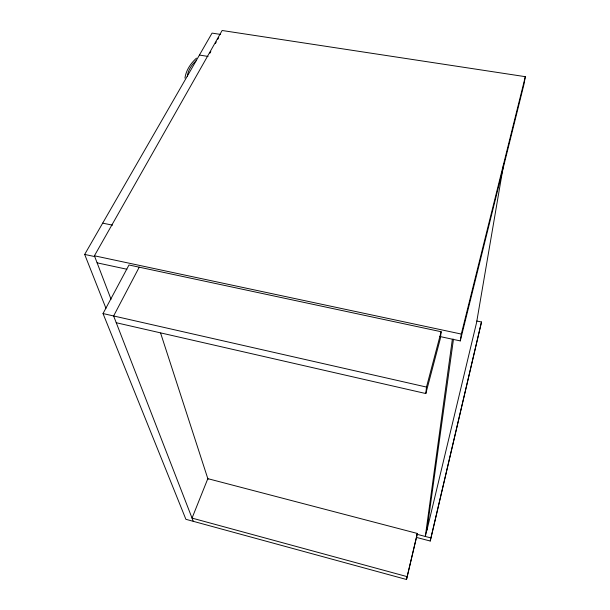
<?xml version="1.0" encoding="UTF-8"?>
<svg xmlns="http://www.w3.org/2000/svg" width="610" height="610" viewBox="0 0 610 610"><rect width="100%" height="100%" fill="white"/><g stroke="black" fill="none" stroke-linecap="round" stroke-linejoin="round"><path stroke-width="0.91" d="M116.243 322.728L425.818 393.549L440.344 338.542L441.144 331.726L128.984 264.992L103.029 313.555L185.898 519.308L406.504 579.5L417.37 533.46L207.827 478.659L192.043 518.103L406.809 576.549M425.818 393.549L426.489 387.068L441.144 331.726M417.37 533.46L406.504 579.5M452.368 339.206L425.315 536.457L427.114 528.946M453.482 339.114L426.939 530.197L476.57 322.606L503.715 163.968M416.424 537.402L430.225 541.024L481.503 321.996L476.845 321.02M439.787 336.499L460.275 340.906L461.305 334.059L525.324 76.677L222.131 30.5L94.42 255.788L111.035 299.266M481.503 321.996L430.225 541.024M525.324 76.677L523.944 84.401L460.275 340.906M187.308 76.334L187.88 73.482A44.66 28.815 -7.1 0 1 194.117 62.67L196.588 60.207M184.944 78.118C186.027 70.257 190.701 63.394 196.466 58.141M139.232 267.18L113.62 315.965L193.301 521.329M209.909 53.169L210.831 51.537M215.368 43.531L216.306 41.877M217.755 39.307L218.685 37.675M105.965 308.317L84.676 254.431L212.059 33.115L220.53 34.419M199.424 55.06L208.063 56.433M102.686 223.146L112.514 225.159M94.42 255.788L461.305 334.059M84.676 254.431L94.718 256.581M97.112 262.841L126.91 269.246M103.029 313.555L426.489 387.068M416.904 534.261L430.706 537.867M160.613 333.098L208.056 479.368"/></g></svg>
